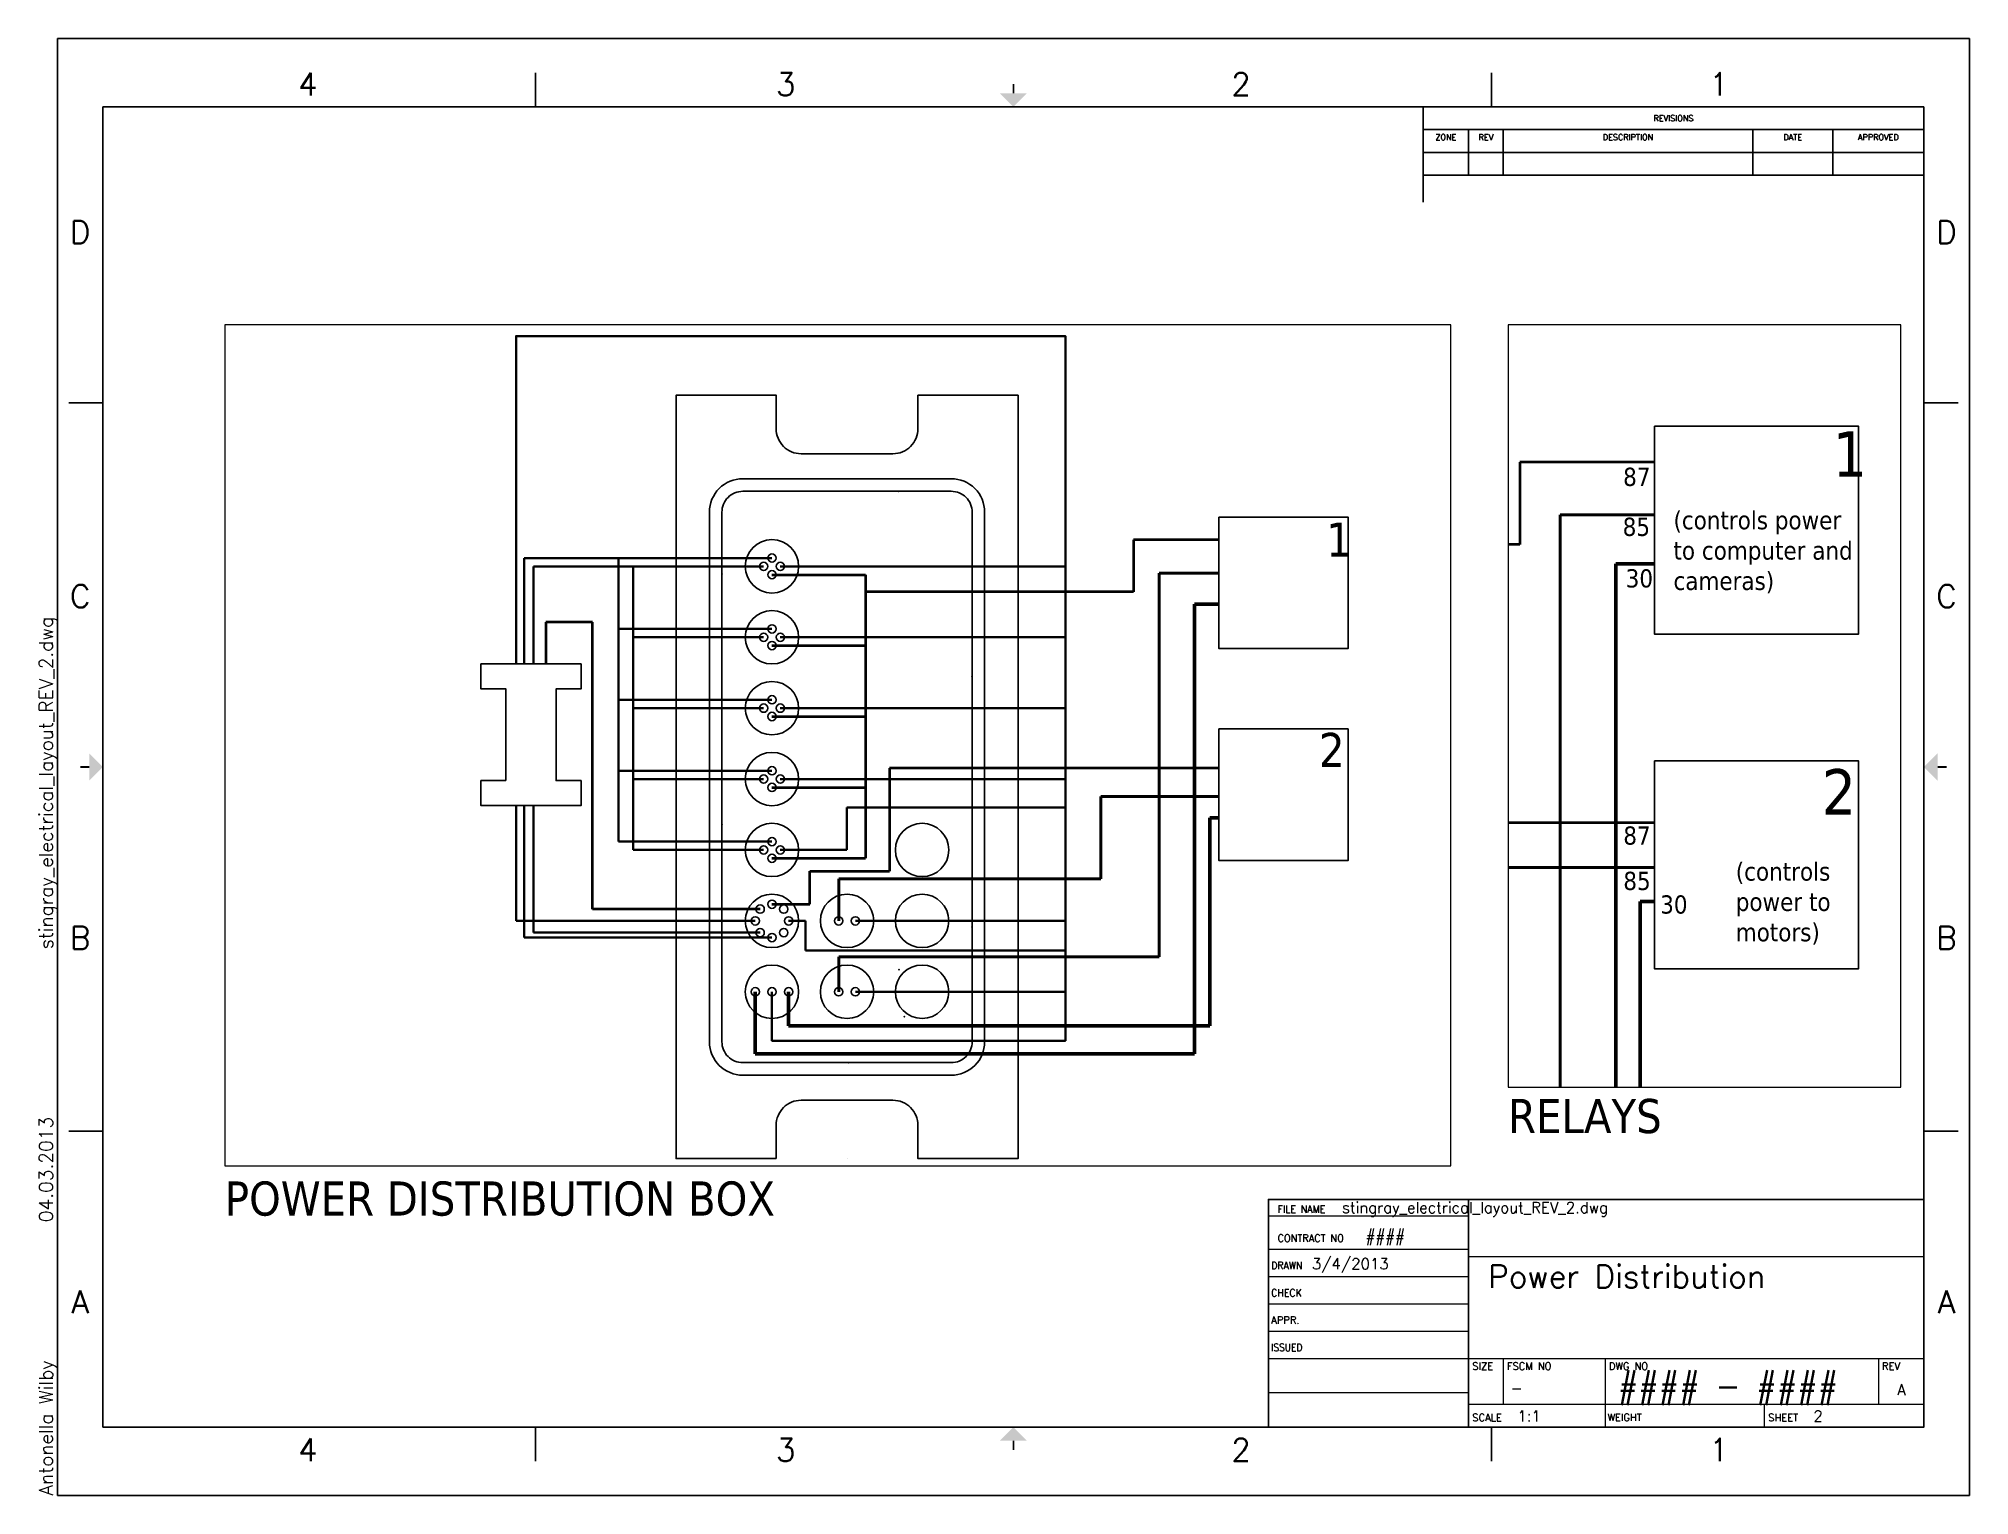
# Paper-space layout 'Power Distribution' of a CAD drawing. Header units: inches. Extents: x -0.2 to 21, y 0 to 16.
# The model-space entities are those that its viewports show. They can reach past a viewport. Long polylines and large blocks are cut down to what shows.
import ezdxf
from ezdxf.enums import TextEntityAlignment as Align

# ---------------------------------------------------------------- set-up
doc = ezdxf.new("R2010")
doc.units = ezdxf.units.IN
doc.header["$MEASUREMENT"] = 0
for name, color, linetype, lineweight in [('Brown Wires', 34, 'Continuous', 40), ('Data (Blue)', 150, 'Continuous', 30), ('Data (Green)', 90, 'Continuous', 30), ('Data (Yellow)', 50, 'Continuous', 30), ('Ground', 250, 'Continuous', 30), ('Power', 1, 'Continuous', 35), ('Power (Yellow)', 50, 'Continuous', 50)]:
    doc.layers.add(name, color=color, linetype=linetype, lineweight=lineweight)
for name, color, linetype in [('Connections', 7, 'Continuous'), ('Electrical Components', 7, 'Continuous'), ('Mechanical', 7, 'Continuous'), ('Relays', 7, 'Continuous'), ('Title Block', 7, 'Continuous')]:
    doc.layers.add(name, color=color, linetype=linetype)
doc.styles.add('ACANSTS', font='romans.shx', dxfattribs={"height": 1})
doc.styles.add('Note Text (ANSI)', font='tahoma.ttf')
doc.styles.add('Roman', font='romans')

# ---------------------------------------------------------------- blocks, each defined once
blk = doc.blocks.new('*T9')
at = {"layer": 'Title Block', "color": 0, "lineweight": -2}
for p, q in [((0, 0), (0.5, 0)), ((0, 0), (0, -0.25)), ((0.5, 0), (0.88, 0)), ((0.88, 0), (3.62, 0)), ((3.62, 0), (4.5, 0)), ((4.5, 0), (5.5, 0)), ((5.5, 0), (5.5, -0.25)), ((0, -0.25), (0.5, -0.25)), ((0, -0.25), (0, -0.5)), ((0.5, -0.25), (0.88, -0.25)), ((0.5, -0.25), (0.5, -0.5)), ((0.88, -0.25), (3.62, -0.25)), ((0.88, -0.25), (0.88, -0.5)), ((3.62, -0.25), (4.5, -0.25)), ((3.62, -0.25), (3.62, -0.5)), ((4.5, -0.25), (5.5, -0.25)), ((4.5, -0.25), (4.5, -0.5)), ((5.5, -0.25), (5.5, -0.5)), ((0, -0.5), (0.5, -0.5)), ((0, -0.5), (0, -0.75)), ((0.5, -0.5), (0.88, -0.5)), ((0.5, -0.5), (0.5, -0.75)), ((0.88, -0.5), (3.62, -0.5)), ((0.88, -0.5), (0.88, -0.75)), ((3.62, -0.5), (4.5, -0.5)), ((3.62, -0.5), (3.62, -0.75)), ((4.5, -0.5), (5.5, -0.5)), ((4.5, -0.5), (4.5, -0.75)), ((5.5, -0.5), (5.5, -0.75)), ((0, -0.75), (0.5, -0.75)), ((0.5, -0.75), (0.88, -0.75)), ((0.88, -0.75), (3.62, -0.75)), ((3.62, -0.75), (4.5, -0.75)), ((4.5, -0.75), (5.5, -0.75))]:
    blk.add_line(p, q, dxfattribs=at)
at = {"layer": 'Title Block', "color": 0, "char_height": 0.065, "style": 'Roman'}
for s, insert, width, attachment_point in [('REVISIONS', (2.75, -0.125), 5.4, 5), ('ZONE', (0.25, -0.3), 0.4, 2), ('REV', (0.69, -0.3), 0.28, 2), ('DESCRIPTION', (2.25, -0.3), 2.64, 2), ('DATE', (4.06, -0.3), 0.78, 2), ('APPROVED', (5, -0.3), 0.9, 2)]:
    blk.add_mtext(s, dxfattribs=dict(at, insert=insert, width=width, attachment_point=attachment_point))
blk = doc.blocks.new('Title Block')
at = {"layer": 'Title Block'}
for p, q in [((21, 16), (0, 16)), ((0, 16), (0, 0)), ((21, 0), (21, 16)), ((5.25, 15.25), (5.25, 15.625)), ((15.75, 15.25), (15.75, 15.625)), ((20.5, 15.25), (0.5, 15.25)), ((0.5, 15.25), (0.5, 0.75)), ((15, 15.25), (15, 14.203)), ((20.5, 0.75), (20.5, 15.25)), ((0.125, 12), (0.5, 12)), ((20.5, 12), (20.875, 12)), ((0.125, 4), (0.5, 4)), ((20.5, 4), (20.875, 4)), ((15.5, 0.75), (15.5, 3.25)), ((0.5, 0.75), (20.5, 0.75)), ((5.25, 0.375), (5.25, 0.75)), ((15.75, 0.375), (15.75, 0.75)), ((0, 0), (21, 0))]:
    blk.add_line(p, q, dxfattribs=at)
at = {"layer": 'Title Block', "lineweight": 15}
for p, q in [((13.3, 3.07), (15.5, 3.07)), ((15.5, 2.7), (13.3, 2.7)), ((20.5, 2.62), (15.5, 2.62)), ((15.5, 2.4), (13.3, 2.4)), ((15.5, 2.1), (13.3, 2.1)), ((15.5, 1.8), (13.3, 1.8)), ((15.5, 1.5), (13.3, 1.5)), ((20.5, 1.5), (15.5, 1.5)), ((15.88, 1.5), (15.88, 1)), ((17, 1.5), (17, 0.75)), ((20, 1.5), (20, 1)), ((15.5, 1.125), (13.3, 1.125)), ((20.5, 1), (15.5, 1)), ((18.75, 0.75), (18.75, 1))]:
    blk.add_line(p, q, dxfattribs=at)
at = {"layer": 'Title Block', "const_width": 0.02}
for points in [[(10.5, 15.5), (10.5, 15.4)], [(0.25, 8), (0.35, 8)], [(20.75, 8), (20.65, 8)], [(10.5, 0.5), (10.5, 0.6)]]:
    blk.add_lwpolyline(points, dxfattribs=at)
at = {"layer": 'Title Block'}
blk.add_lwpolyline([(20.5, 3.25), (13.3, 3.25), (13.3, 0.75), (20.5, 0.75)], close=True, dxfattribs=at)
for points in [[(10.35, 15.4), (10.65, 15.4), (10.5, 15.25)], [(0.35, 7.85), (0.35, 8.15), (0.5, 8)], [(20.65, 7.85), (20.65, 8.15), (20.5, 8)], [(10.35, 0.6), (10.65, 0.6), (10.5, 0.75)]]:
    blk.add_solid(points, dxfattribs=at)
blk.add_blockref('*T9', (15, 15.25))
at = {"layer": 'Title Block', "style": 'Roman'}
for s, p in [('4', (2.75, 15.5)), ('3', (8, 15.5)), ('2', (13, 15.5)), ('1', (18.25, 15.5)), ('D', (0.25, 13.875)), ('D', (20.75, 13.875)), ('C', (0.25, 9.875)), ('C', (20.75, 9.875)), ('B', (0.25, 6.125)), ('B', (20.75, 6.125)), ('A', (0.25, 2.125)), ('A', (20.75, 2.125)), ('4', (2.75, 0.5)), ('3', (8, 0.5)), ('2', (13, 0.5)), ('1', (18.25, 0.5))]:
    blk.add_text(s, height=0.25, dxfattribs=at).set_placement(p, align=Align.MIDDLE_CENTER)
at = {"layer": 'Title Block', "lineweight": 15, "style": 'ACANSTS'}
for s, width, p in [('FILE NAME', 0.951562, (13.401, 3.105)), ('CONTRACT NO', 0.979028, (13.401, 2.785)), ('DRAWN', 0.942857, (13.331, 2.485))]:
    blk.add_text(s, height=0.08, dxfattribs=dict(at, width=width)).set_placement(p)
for s, width, p in [('CHECK', 0.942857, (13.331, 2.225)), ('ISSUED', 0.90932, (13.331, 1.625))]:
    blk.add_text(s, height=0.08, dxfattribs=dict(at, width=width)).set_placement(p, align=Align.MIDDLE_LEFT)
for s, p in [('APPR.', (13.331, 1.925)), ('SCALE', (15.54, 0.855)), ('SHEET', (18.79, 0.855))]:
    blk.add_text(s, height=0.08, dxfattribs=at).set_placement(p, align=Align.MIDDLE_LEFT)
for s, p in [('SIZE', (15.54, 1.38)), ('FSCM NO', (15.92, 1.38)), ('DWG NO', (17.04, 1.38)), ('REV', (20.04, 1.38)), ('WEIGHT', (17.025, 0.817))]:
    blk.add_text(s, height=0.08, dxfattribs=at).set_placement(p)
at = {"layer": 'Title Block', "color": 0, "style": 'Roman', "flags": 8}
for tag, p in [('FNAME', (-0.05, 6)), ('REVDATE', (-0.05, 3)), ('USER', (-0.05, 0))]:
    blk.add_attdef(tag, p, '', height=0.15, rotation=90, dxfattribs=at)
at = {"layer": 'Title Block', "lineweight": 15, "style": 'ACANSTS'}
for tag, p in [('CHECK_DATE', (14.109, 3.101)), ('CONTRACT_NUMBER', (14.368, 2.787)), ('CHECK_DATE', (13.778, 2.484)), ('CHECK_DATE', (13.778, 2.184)), ('CHECKED_BY', (14.64, 2.185)), ('APPROVAL_DATE', (13.778, 1.883)), ('APPROVED_BY', (14.64, 1.885)), ('ISSUE_DATE', (13.784, 1.588)), ('ISSUED_BY', (14.64, 1.585)), ('FSCM', (15.96, 1.12)), ('WEIGHT', (17.746, 0.815))]:
    blk.add_attdef(tag, p, '', height=0.12, dxfattribs=at)
at = {"layer": 'Title Block', "lineweight": 30, "style": 'ACANSTS'}
for tag, p in [('DESIGN_ACTIVITY', (15.675, 2.705)), ('DRAWING_SUBTITLE', (15.699, 1.784))]:
    blk.add_attdef(tag, p, '', height=0.18, dxfattribs=at)
at = {"layer": 'Title Block', "style": 'Roman', "flags": 8}
for tag, height, p in [('SHEETNAME', 0.25, (15.716, 2.53)), ('SHEET', 0.25, (17.138, 1.326)), ('SCALE', 0.12, (16.036, 0.931)), ('SHEETNUMBER', 0.12, (19.286, 0.931))]:
    blk.add_attdef(tag, text='', height=height, dxfattribs=at).set_placement(p, align=Align.TOP_LEFT)
at = {"layer": 'Title Block', "lineweight": 15, "style": 'ACANSTS'}
for tag, p in [('SIZE', (15.696, 1.105)), ('REVISION', (20.255, 1.1))]:
    blk.add_attdef(tag, text='', height=0.12, dxfattribs=at).set_placement(p, align=Align.CENTER)

msp = doc.modelspace()

# ---------------------------------------------------------------- linework, layer by layer
msp.add_lwpolyline([(1.312, 10.188), (1.062, 10.188)])
for centre in [(-0.125, 3.562), (0.125, 3.562), (-0.125, 2.5), (0.125, 2.5)]:
    msp.add_circle(centre, 0.0625)
for p in [(-1.875, 8.759), (1.875, 7.223), (-1.875, 5.009), (1.875, 3.473), (0.781, 2.83), (0.861, 2.127), (0.026, 1.438)]:
    msp.add_point(p)
at = {"layer": 'Brown Wires'}
for p, q in [((4.676, 3.024), (4.676, 8.772)), ((4.676, 8.772), (5.572, 8.772)), ((3.805, 4.192), (3.805, 5.427)), ((3.805, 5.427), (5.572, 5.427)), ((-0.125, 3.562), (-0.125, 4.192)), ((-0.125, 4.192), (3.805, 4.192)), ((-0.125, 2.5), (-0.125, 3.024)), ((-0.125, 3.024), (4.676, 3.024))]:
    msp.add_line(p, q, dxfattribs=at)
at = {"layer": 'Connections'}
for centre, radius in [((-1.125, 8.875), 0.4), ((-1.125, 9), 0.0625), ((-1.25, 8.875), 0.0625), ((-1.125, 8.75), 0.0625), ((-1, 8.875), 0.0625), ((-1.125, 7.812), 0.4), ((-1.125, 7.937), 0.0625), ((-1.25, 7.812), 0.0625), ((-1.125, 7.688), 0.0625), ((-1, 7.812), 0.0625), ((-1.125, 6.75), 0.4), ((-1.25, 6.75), 0.0625), ((-1.125, 6.875), 0.0625), ((-1, 6.75), 0.0625), ((-1.125, 6.625), 0.0625), ((-1.125, 5.688), 0.4), ((-1.125, 5.812), 0.0625), ((-1.25, 5.688), 0.0625), ((-1, 5.688), 0.0625), ((-1.125, 5.562), 0.0625), ((-1.125, 4.625), 0.4), ((1.125, 4.625), 0.4), ((-1.125, 4.75), 0.0625), ((-1.25, 4.625), 0.0625), ((-1, 4.625), 0.0625), ((-1.125, 4.5), 0.0625), ((-1.125, 3.562), 0.4), ((-1.125, 3.812), 0.0625), ((0, 3.562), 0.4), ((1.125, 3.562), 0.4), ((-1.302, 3.739), 0.0625), ((-0.948, 3.739), 0.0625), ((-1.375, 3.562), 0.0625), ((-0.875, 3.562), 0.0625), ((-1.302, 3.386), 0.0625), ((-1.125, 3.312), 0.0625), ((-0.948, 3.386), 0.0625), ((-1.125, 2.5), 0.4), ((0, 2.5), 0.4), ((1.125, 2.5), 0.4), ((-1.375, 2.5), 0.0625), ((-1.125, 2.5), 0.0625), ((-0.875, 2.5), 0.0625)]:
    msp.add_circle(centre, radius, dxfattribs=at)
at = {"layer": 'Data (Blue)'}
for p, q in [((-4.839, 7.414), (-4.839, 9)), ((-1.125, 9), (-4.839, 9)), ((-3.423, 4.75), (-3.423, 9)), ((-1.125, 7.937), (-3.423, 7.937)), ((-1.125, 6.875), (-3.423, 6.875)), ((-1.125, 5.812), (-3.423, 5.812)), ((-1.125, 4.75), (-3.423, 4.75))]:
    msp.add_line(p, q, dxfattribs=at)
at = {"layer": 'Data (Green)'}
for p, q in [((-4.698, 7.414), (-4.698, 8.875)), ((-1.25, 8.875), (-4.698, 8.875)), ((-3.204, 8.875), (-3.204, 4.625)), ((-1.25, 7.812), (-3.204, 7.812)), ((-1.25, 6.75), (-3.204, 6.75)), ((-1.25, 5.688), (-3.204, 5.688)), ((-4.698, 3.386), (-4.698, 5.289)), ((-1.25, 4.625), (-3.204, 4.625)), ((-1.302, 3.386), (-4.698, 3.386))]:
    msp.add_line(p, q, dxfattribs=at)
at = {"layer": 'Data (Yellow)'}
for p, q in [((-4.839, 3.312), (-4.839, 5.289)), ((-1.125, 3.312), (-4.839, 3.312))]:
    msp.add_line(p, q, dxfattribs=at)
at = {"layer": 'Electrical Components'}
msp.add_lwpolyline([(-5.111, 5.664), (-5.486, 5.664), (-5.486, 5.289), (-3.986, 5.289), (-3.986, 5.664), (-4.361, 5.664), (-4.361, 7.039), (-3.986, 7.039), (-3.986, 7.414), (-5.486, 7.414), (-5.486, 7.039), (-5.111, 7.039)], close=True, dxfattribs=at)
at = {"layer": 'Ground'}
for p, q in [((-1, 8.875), (3.272, 8.875)), ((-1, 7.812), (3.272, 7.812)), ((-1, 6.75), (3.272, 6.75)), ((-1, 5.688), (3.272, 5.688)), ((-4.96, 3.562), (-4.96, 5.289)), ((-0.005, 4.625), (-0.005, 5.261)), ((-0.005, 5.261), (3.272, 5.261)), ((-1, 4.625), (-0.005, 4.625)), ((-1.375, 3.562), (-4.96, 3.562)), ((-0.875, 3.562), (-0.625, 3.562)), ((-0.625, 3.562), (-0.625, 3.117)), ((0.125, 3.562), (3.272, 3.562)), ((-0.625, 3.117), (3.272, 3.117)), ((0.125, 2.5), (3.272, 2.5))]:
    msp.add_line(p, q, dxfattribs=at)
msp.add_lwpolyline([(-4.96, 7.414), (-4.96, 12.326), (3.272, 12.326), (3.272, 1.766), (-1.125, 1.766), (-1.125, 2.5)], dxfattribs=at)
at = {"layer": 'Mechanical'}
msp.add_line((0, 0), (0, 0), dxfattribs=at)
msp.add_line((0, 0), (0, 0), dxfattribs=at)
for points in [[(-1.062, 0), (-1.062, 0.5, -0.414214), (-0.688, 0.875), (0.688, 0.875, -0.414214), (1.062, 0.5), (1.062, 0), (2.562, 0), (2.562, 11.438), (1.062, 11.438), (1.062, 10.938, -0.414214), (0.688, 10.562), (-0.688, 10.562, -0.414214), (-1.062, 10.938), (-1.062, 11.438), (-2.562, 11.438), (-2.562, 0)], [(-1.562, 1.25), (1.562, 1.25, 0.414214), (2.062, 1.75), (2.062, 9.688, 0.414214), (1.562, 10.188), (-1.562, 10.188, 0.414214), (-2.062, 9.688), (-2.062, 1.75, 0.414214)], [(-1.562, 1.438), (1.562, 1.438, 0.414214), (1.875, 1.75), (1.875, 9.688, 0.414214), (1.562, 10), (-1.562, 10, 0.414214), (-1.875, 9.688), (-1.875, 1.75, 0.414214)]]:
    msp.add_lwpolyline(points, format="xyb", close=True, dxfattribs=at)
msp.add_point((0.768, 10), dxfattribs=at)
at = {"layer": 'Power'}
for p, q in [((5.572, 9.272), (4.294, 9.272)), ((4.294, 9.272), (4.294, 8.493)), ((-1.125, 8.75), (0.275, 8.75)), ((0.275, 8.75), (0.275, 4.5)), ((4.294, 8.493), (0.275, 8.493)), ((-3.813, 8.037), (-4.515, 8.037)), ((-4.515, 8.037), (-4.515, 7.414)), ((-3.813, 3.739), (-3.813, 8.037)), ((-1.125, 7.688), (0.275, 7.688)), ((-1.125, 6.625), (0.275, 6.625)), ((0.636, 5.853), (0.636, 4.308)), ((5.572, 5.853), (0.636, 5.853)), ((-1.125, 5.562), (0.275, 5.562)), ((-1.125, 4.5), (0.275, 4.5)), ((-0.56, 3.812), (-0.56, 4.308)), ((-0.56, 4.308), (0.636, 4.308)), ((-1.302, 3.739), (-3.813, 3.739)), ((-1.125, 3.812), (-0.56, 3.812))]:
    msp.add_line(p, q, dxfattribs=at)
at = {"layer": 'Power (Yellow)'}
for p, q in [((5.207, 1.572), (5.207, 8.31)), ((5.207, 8.31), (5.572, 8.31)), ((5.435, 1.989), (5.435, 5.107)), ((5.435, 5.107), (5.572, 5.107)), ((-1.375, 2.5), (-1.375, 1.572)), ((-0.875, 2.5), (-0.875, 1.989)), ((-0.875, 1.989), (5.435, 1.989)), ((-1.375, 1.572), (5.207, 1.572))]:
    msp.add_line(p, q, dxfattribs=at)
at = {"layer": 'Relays'}
for points in [[(5.572, 9.614), (7.508, 9.614), (7.508, 7.643), (5.572, 7.643)], [(5.572, 6.439), (7.508, 6.439), (7.508, 4.467), (5.572, 4.467)]]:
    msp.add_lwpolyline(points, close=True, dxfattribs=at)

psp = doc.layouts.new('Power Distribution')

# ---------------------------------------------------------------- block references
ref = psp.add_blockref('Title Block', (0, 0))
ref.add_attrib('SHEETNUMBER', '2', dxfattribs={"layer": 'Title Block', "height": 0.12, "style": 'Roman'}).set_placement((19.286, 0.931), align=Align.TOP_LEFT)
ref.add_attrib('SCALE', '1:1', dxfattribs={"layer": 'Title Block', "height": 0.12, "style": 'Roman'}).set_placement((16.036, 0.931), align=Align.TOP_LEFT)
ref.add_attrib('SHEET', '#### - ####', dxfattribs={"layer": 'Title Block', "height": 0.25, "style": 'Roman'}).set_placement((17.138, 1.326), align=Align.TOP_LEFT)
ref.add_attrib('SHEETNAME', 'Power Distribution', dxfattribs={"layer": 'Title Block', "height": 0.25, "style": 'Roman'}).set_placement((15.716, 2.53), align=Align.TOP_LEFT)
ref.add_attrib('CHECK_DATE', 'stingray_electrical_layout_REV_2.dwg', (14.109, 3.101), dxfattribs={"layer": 'Title Block', "lineweight": 15, "height": 0.12, "style": 'ACANSTS'})
ref.add_attrib('CHECK_DATE', '3/4/2013', (13.778, 2.484), dxfattribs={"layer": 'Title Block', "lineweight": 15, "height": 0.12, "style": 'ACANSTS'})
ref.add_attrib('FSCM', '-', (15.96, 1.12), dxfattribs={"layer": 'Title Block', "lineweight": 15, "height": 0.12, "style": 'ACANSTS'})
ref.add_attrib('CONTRACT_NUMBER', '####', (14.368, 2.787), dxfattribs={"layer": 'Title Block', "lineweight": 15, "height": 0.12, "style": 'ACANSTS'})
ref.add_attrib('REVISION', 'A', dxfattribs={"layer": 'Title Block', "lineweight": 15, "height": 0.12, "style": 'ACANSTS'}).set_placement((20.255, 1.1), align=Align.CENTER)
ref.add_attrib('FNAME', 'stingray_electrical_layout_REV_2.dwg', (-0.05, 6), dxfattribs={"layer": 'Title Block', "color": 0, "height": 0.15, "rotation": 90, "style": 'Roman'})
ref.add_attrib('REVDATE', '04.03.2013', (-0.05, 3), dxfattribs={"layer": 'Title Block', "color": 0, "height": 0.15, "rotation": 90, "style": 'Roman'})
ref.add_attrib('USER', 'Antonella Wilby', (-0.05, 0), dxfattribs={"layer": 'Title Block', "color": 0, "height": 0.15, "rotation": 90, "style": 'Roman'})

# ---------------------------------------------------------------- texts
at = {"attachment_point": 1, "style": 'Note Text (ANSI)'}
for s, width, insert, char_height in [('1', 0.60159, (19.5, 11.687), 0.5), ('87', 0.33484, (17.197, 11.287), 0.2), ('(controls power to computer and cameras)', 1.96396, (17.75, 10.811), 0.2), ('1', 0.60159, (13.936, 10.685), 0.375), ('85', 0.59187, (17.192, 10.738), 0.2), ('30', 0.62136, (17.225, 10.172), 0.2), ('2', 0.60159, (13.856, 8.375), 0.375), ('2', 0.60159, (19.38, 7.977), 0.5), ('87', 0.33484, (17.199, 7.347), 0.2), ('85', 0.59187, (17.199, 6.849), 0.2), ('(controls power to motors)', 1.64787, (18.434, 6.952), 0.2), ('30', 0.62136, (17.604, 6.59), 0.2), ('RELAYS', 2.0986, (15.933, 4.354), 0.375), ('POWER DISTRIBUTION BOX', 6.69669, (1.838, 3.448), 0.375)]:
    psp.add_mtext_dynamic_manual_height_columns(s, width=width, gutter_width=1, heights=[0], dxfattribs=dict(at, insert=insert, char_height=char_height))

# ---------------------------------------------------------------- viewports
at = {"layer": '0'}
psp.add_viewport(center=(8.572, 8.238), size=(13.467, 9.23758), view_center_point=(-0.137, 6.193), view_height=12.60335, dxfattribs=at)
psp.add_viewport(center=(18.091, 8.671), size=(4.315, 8.3716), view_center_point=(6.047, 6.961), view_height=7.2304, status=3, dxfattribs=at)

doc.saveas('drawing.dxf')
